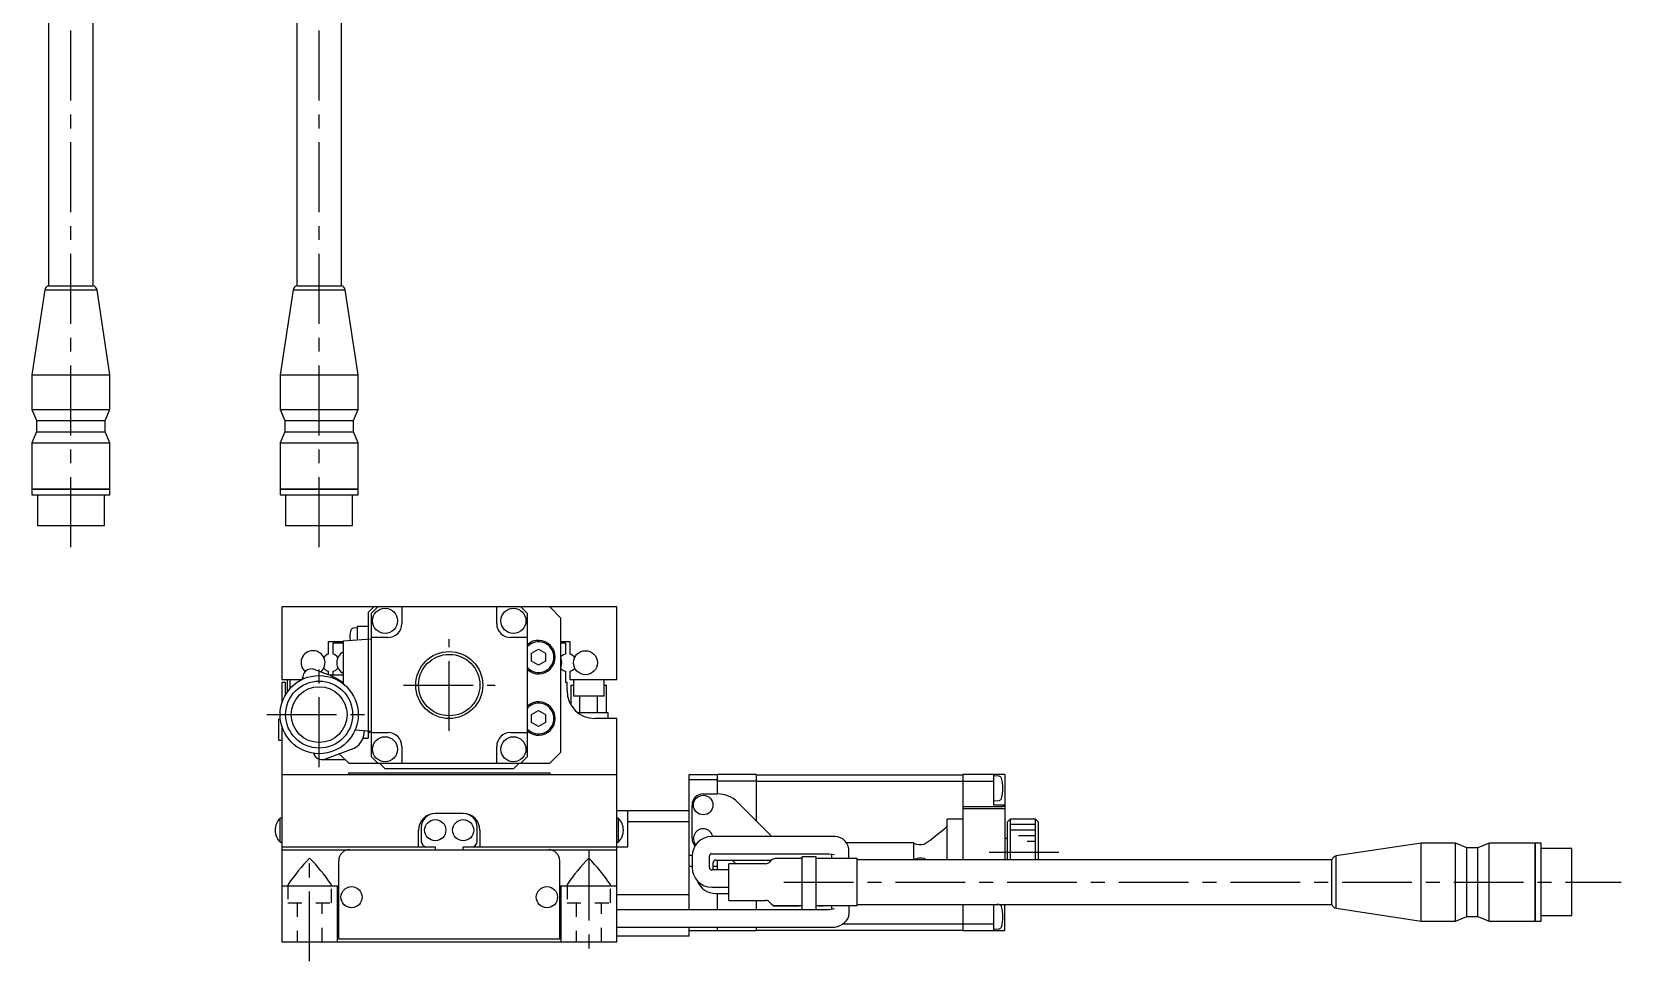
# Model space of a CAD drawing. Extents: x -243 to 411, y 17 to 415.
# Drawn here: x -203.9 to 80.8, y 28.7 to 195.1 of the extents above; entities that cross this region are included whole.
import ezdxf

# ---------------------------------------------------------------- set-up
doc = ezdxf.new("R2010")
doc.units = 0
doc.header["$LTSCALE"] = 10
doc.linetypes.add('CENTER', pattern=[2, 1.25, -0.25, 0.25, -0.25])
doc.linetypes.add('DOT', pattern=[0.5, 0.25, -0.25])
doc.layers.add('1', color=7, linetype='CONTINUOUS')

msp = doc.modelspace()

# ---------------------------------------------------------------- linework, layer by layer
at = {"layer": '1', "color": 4, "linetype": 'CENTER'}
for p, q in [((-196.911829, 102.84231), (-196.911829, 252.84231)), ((-152.434811, 102.84231), (-152.434811, 252.84231)), ((-129.134811, 69.923553), (-129.134811, 86.323553)), ((-152.434811, 63.423554), (-152.434811, 82.223552)), ((-137.334811, 78.123553), (-120.934811, 78.123553)), ((-161.83481, 72.823553), (-143.034812, 72.823553)), ((-154.134811, 28.655741), (-154.134811, 48.426275)), ((-104.134811, 48.426275), (-104.134811, 28.655741)), ((-19.941418, 48.123553), (-32.936136, 48.123553)), ((-69.191917, 42.823553), (80.808083, 42.823553))]:
    msp.add_line(p, q, dxfattribs=at)
at = {"layer": '1', "color": 7, "linetype": 'CONTINUOUS'}
for p, q in [((-200.911829, 234.699417), (-200.911829, 149.657074)), ((-192.911829, 149.657074), (-192.911829, 234.699417)), ((-156.434811, 234.699417), (-156.434811, 149.657074)), ((-148.434811, 149.657074), (-148.434811, 234.699417)), ((-201.596155, 148.9334), (-203.911828, 133.699417)), ((-201.596155, 148.9334), (-192.227504, 148.9334)), ((-200.911829, 149.657074), (-192.911829, 149.657074)), ((-189.91183, 133.699417), (-192.227504, 148.9334)), ((-157.119137, 148.9334), (-159.43481, 133.699417)), ((-157.119137, 148.9334), (-147.750486, 148.9334)), ((-156.434811, 149.657074), (-148.434811, 149.657074)), ((-145.434812, 133.699417), (-147.750486, 148.9334)), ((-203.911828, 133.699417), (-189.91183, 133.699417)), ((-203.911828, 133.699417), (-203.911828, 127.506418)), ((-189.91183, 127.506418), (-189.91183, 133.699417)), ((-159.43481, 133.699417), (-159.43481, 127.506418)), ((-159.43481, 133.699417), (-145.434812, 133.699417)), ((-145.434812, 127.506418), (-145.434812, 133.699417)), ((-203.911828, 127.506418), (-189.91183, 127.506418)), ((-203.911828, 127.506418), (-203.061829, 125.506418)), ((-203.061829, 125.506418), (-190.761829, 125.506418)), ((-203.061829, 125.506418), (-203.061829, 123.506418)), ((-190.761829, 125.506418), (-189.91183, 127.506418)), ((-190.761829, 123.506418), (-190.761829, 125.506418)), ((-159.43481, 127.506418), (-158.584811, 125.506418)), ((-159.43481, 127.506418), (-145.434812, 127.506418)), ((-158.584811, 125.506418), (-158.584811, 123.506418)), ((-158.584811, 125.506418), (-146.284811, 125.506418)), ((-146.284811, 125.506418), (-145.434812, 127.506418)), ((-146.284811, 123.506418), (-146.284811, 125.506418)), ((-203.061829, 123.506418), (-203.911828, 121.506418)), ((-203.061829, 123.506418), (-190.761829, 123.506418)), ((-189.91183, 121.506418), (-190.761829, 123.506418)), ((-158.584811, 123.506418), (-159.43481, 121.506418)), ((-158.584811, 123.506418), (-146.284811, 123.506418)), ((-145.434812, 121.506418), (-146.284811, 123.506418)), ((-203.911828, 121.506418), (-189.91183, 121.506418)), ((-203.911828, 121.506418), (-203.911828, 113.249418)), ((-189.91183, 113.249418), (-189.91183, 121.506418)), ((-159.43481, 121.506418), (-159.43481, 113.249418)), ((-159.43481, 121.506418), (-145.434812, 121.506418)), ((-145.434812, 113.249418), (-145.434812, 121.506418)), ((-203.911828, 113.249418), (-189.91183, 113.249418)), ((-203.911828, 113.249418), (-203.861828, 113.199418)), ((-203.911828, 113.199418), (-189.91183, 113.199418)), ((-203.911828, 113.199418), (-203.911828, 112.199416)), ((-203.911828, 112.199416), (-189.91183, 112.199416)), ((-202.911827, 112.199416), (-202.911827, 106.699415)), ((-190.911831, 106.699415), (-190.911831, 112.199416)), ((-189.96183, 113.199418), (-189.91183, 113.249418)), ((-189.91183, 112.199416), (-189.91183, 113.199418)), ((-159.43481, 113.249418), (-159.38481, 113.199418)), ((-159.43481, 113.249418), (-145.434812, 113.249418)), ((-159.43481, 113.199418), (-159.43481, 112.199416)), ((-159.43481, 113.199418), (-145.434812, 113.199418)), ((-159.43481, 112.199416), (-145.434812, 112.199416)), ((-158.434809, 112.199416), (-158.434809, 106.699415)), ((-146.434813, 106.699415), (-146.434813, 112.199416)), ((-145.484812, 113.199418), (-145.434812, 113.249418)), ((-145.434812, 112.199416), (-145.434812, 113.199418)), ((-202.911827, 106.699415), (-190.911831, 106.699415)), ((-158.434809, 106.699415), (-146.434813, 106.699415)), ((-159.134811, 92.123553), (-159.134811, 79.123553)), ((-99.134811, 92.123553), (-159.134811, 92.123553)), ((-142.634811, 92.123553), (-143.634811, 91.123553)), ((-143.634811, 91.123553), (-143.634811, 68.623553)), ((-141.934811, 92.123553), (-143.134811, 90.923553)), ((-137.634811, 92.123553), (-137.634811, 89.123553)), ((-120.634811, 89.123553), (-120.634811, 92.123553)), ((-115.134811, 90.923553), (-116.334811, 92.123553)), ((-109.134811, 90.123553), (-111.134811, 92.123553)), ((-99.134811, 79.123553), (-99.134811, 92.123553)), ((-145.634811, 88.373553), (-146.317599, 88.313817)), ((-143.634811, 88.623553), (-145.634811, 88.623553)), ((-145.634811, 88.623553), (-145.634811, 86.198736)), ((-143.134811, 90.923553), (-143.134811, 65.323553)), ((-115.134811, 65.323553), (-115.134811, 90.923553)), ((-109.134811, 66.123553), (-109.134811, 90.123553)), ((-150.734811, 83.659833), (-150.734811, 85.923553)), ((-150.734811, 85.923553), (-148.134811, 85.923553)), ((-149.934811, 83.659833), (-149.934811, 85.623553)), ((-148.134811, 85.623553), (-149.934811, 85.623553)), ((-148.134811, 86.023923), (-143.134811, 86.373553)), ((-148.134811, 86.023919), (-148.134811, 78.347138)), ((-140.134811, 86.623553), (-143.134811, 86.623553)), ((-115.134811, 86.623553), (-118.134811, 86.623553)), ((-109.134811, 85.923553), (-107.534811, 85.923553)), ((-108.334811, 85.623553), (-109.134811, 85.623553)), ((-108.334811, 85.623553), (-108.334811, 83.659833)), ((-107.534811, 85.923553), (-107.534811, 83.659833)), ((-114.384811, 83.845241), (-113.134811, 84.566929)), ((-114.384811, 82.401865), (-114.384811, 83.845241)), ((-113.134811, 84.566929), (-111.884811, 83.845241)), ((-111.884811, 83.845241), (-111.884811, 82.401865)), ((-150.915689, 80.03883), (-153.310248, 80.910379)), ((-150.734811, 79.971021), (-150.734811, 80.587273)), ((-148.134811, 79.873552), (-150.491712, 79.873552)), ((-149.934811, 79.873552), (-149.934811, 80.587273)), ((-113.134811, 81.680177), (-114.384811, 82.401865)), ((-111.884811, 82.401865), (-113.134811, 81.680177)), ((-108.334811, 80.587273), (-108.334811, 78.623553)), ((-107.534811, 80.587273), (-107.534811, 79.123553)), ((-159.134811, 79.123553), (-155.486037, 79.123553)), ((-159.034811, 78.623553), (-158.534811, 78.623553)), ((-159.034811, 75.155931), (-159.034811, 78.623553)), ((-158.534811, 78.623553), (-158.534811, 76.257208)), ((-158.134811, 76.886801), (-158.134811, 79.123553)), ((-157.634811, 77.509701), (-157.634811, 79.123553)), ((-155.390379, 79.168993), (-155.390379, 79.453855)), ((-108.334811, 78.623553), (-108.034811, 78.623553)), ((-108.034811, 77.123553), (-108.034811, 78.623553)), ((-107.534811, 79.123553), (-99.134811, 79.123553)), ((-107.310238, 74.533781), (-107.310238, 78.123553)), ((-107.310238, 78.123553), (-106.884811, 78.123553)), ((-106.884811, 79.123553), (-106.884811, 76.123553)), ((-101.384811, 76.123553), (-101.384811, 79.123553)), ((-101.384811, 78.123553), (-100.959385, 78.123553)), ((-100.959385, 73.123553), (-100.959385, 78.123553)), ((-101.384811, 76.123553), (-106.884811, 76.123553)), ((-105.722524, 73.123553), (-105.722524, 76.123553)), ((-102.547098, 73.123553), (-102.547098, 76.123553)), ((-159.388946, 72.023553), (-159.634811, 72.023553)), ((-159.634811, 68.223553), (-159.634811, 72.023553)), ((-114.384811, 72.845241), (-113.134811, 73.566929)), ((-114.384811, 71.401865), (-114.384811, 72.845241)), ((-113.134811, 70.680177), (-114.384811, 71.401865)), ((-113.134811, 73.566929), (-111.884811, 72.845241)), ((-111.884811, 71.401865), (-113.134811, 70.680177)), ((-111.884811, 72.845241), (-111.884811, 71.401865)), ((-100.634811, 73.123553), (-106.034811, 73.123553)), ((-99.134811, 72.123553), (-103.034811, 72.123553)), ((-100.634811, 72.123553), (-100.634811, 73.123553)), ((-99.134811, 32.123553), (-99.134811, 72.123553)), ((-159.134811, 70.796243), (-159.134811, 32.123553)), ((-145.997538, 70.073734), (-143.134811, 69.873553)), ((-144.558948, 68.623553), (-143.634811, 68.623553)), ((-144.302992, 69.947099), (-144.302992, 69.95524)), ((-143.134811, 69.623553), (-140.134811, 69.623553)), ((-118.134811, 69.623553), (-115.134811, 69.623553)), ((-159.634811, 68.223553), (-159.134811, 68.223553)), ((-151.430863, 64.867029), (-146.63882, 66.611191)), ((-148.826279, 65.81502), (-147.134811, 64.123553)), ((-137.634811, 67.123553), (-137.634811, 64.123553)), ((-120.634811, 64.123553), (-120.634811, 67.123553)), ((-111.134811, 64.123553), (-109.134811, 66.123553)), ((-151.960994, 64.773553), (-147.784811, 64.773553)), ((-147.134811, 64.123553), (-111.134811, 64.123553)), ((-143.134811, 65.323553), (-141.934811, 64.123553)), ((-141.634811, 64.123553), (-140.634811, 63.123553)), ((-117.634811, 63.123553), (-140.634811, 63.123553)), ((-117.634811, 63.123553), (-116.634811, 64.123553)), ((-116.334811, 64.123553), (-115.134811, 65.323553)), ((-159.134811, 62.123553), (-99.134811, 62.123553)), ((-147.134811, 62.423553), (-111.134811, 62.423553)), ((-147.134811, 62.123553), (-147.134811, 62.423553)), ((-111.134811, 62.423553), (-111.134811, 62.123553)), ((-86.134811, 62.123553), (-81.134811, 62.123553)), ((-86.134811, 37.873553), (-86.134811, 62.123553)), ((-81.134811, 61.123553), (-86.134811, 61.123553)), ((-81.034811, 62.123553), (-81.134811, 62.023553)), ((-81.134811, 62.123553), (-81.134811, 58.623553)), ((-74.134811, 60.923553), (-81.134811, 60.923553)), ((-74.134811, 62.123553), (-81.034811, 62.123553)), ((-74.134811, 62.123553), (-74.134811, 53.780407)), ((-74.134811, 62.023553), (-37.134811, 62.023553)), ((-74.134811, 60.882131), (-37.134811, 60.882131)), ((-37.134811, 62.123553), (-37.134811, 46.823553)), ((-29.634811, 62.123553), (-37.134811, 62.123553)), ((-37.134811, 60.923553), (-31.634811, 60.923553)), ((-31.634811, 62.123553), (-31.634811, 56.623553)), ((-30.649532, 61.787352), (-31.634811, 61.873553)), ((-29.634811, 62.123553), (-29.634811, 46.823553)), ((-83.634811, 58.623553), (-81.049025, 58.623553)), ((-77.513491, 57.159087), (-71.358259, 51.003855)), ((-31.634811, 57.373553), (-30.649532, 57.459754)), ((-159.427059, 49.973553), (-159.427059, 54.273553)), ((-159.134811, 54.273553), (-159.427059, 54.273553)), ((-126.634811, 55.123553), (-131.634811, 55.123553)), ((-99.134811, 55.623553), (-86.134811, 55.623553)), ((-98.842564, 54.273553), (-99.134811, 54.273553)), ((-98.842564, 54.273553), (-98.842564, 49.973553)), ((-97.134811, 49.123553), (-97.134811, 55.623553)), ((-85.634811, 50.623553), (-85.634811, 56.623553)), ((-37.134811, 54.123553), (-39.934811, 54.123553)), ((-39.934811, 46.823553), (-39.934811, 54.123553)), ((-37.134811, 56.373553), (-29.934811, 56.373553)), ((-37.134811, 56.023919), (-29.634811, 56.023919)), ((-29.634811, 56.623553), (-31.634811, 56.623553)), ((-29.934811, 56.338589), (-29.934811, 56.373553)), ((-29.634811, 56.338589), (-29.934811, 56.338589)), ((-28.634811, 54.123553), (-29.134811, 53.623553)), ((-28.634811, 54.123553), (-28.634811, 46.823553)), ((-24.134811, 54.123553), (-28.634811, 54.123553)), ((-24.134811, 46.823553), (-24.134811, 54.123553)), ((-23.634811, 53.623553), (-24.134811, 54.123553)), ((-134.634811, 49.123553), (-134.634811, 52.123553)), ((-134.134811, 52.623553), (-134.134811, 50.123553)), ((-124.134811, 50.123553), (-124.134811, 52.623553)), ((-123.634811, 52.123553), (-123.634811, 49.123553)), ((-86.134811, 53.623553), (-97.134811, 53.623553)), ((-29.134811, 46.823553), (-29.134811, 53.623553)), ((-23.634811, 53.623553), (-23.634811, 46.823553)), ((-159.427059, 49.973553), (-159.134811, 49.973553)), ((-159.134811, 49.123553), (-131.634811, 49.123553)), ((-159.134811, 48.623553), (-99.134811, 48.623553)), ((-131.634811, 49.123553), (-131.634811, 48.623553)), ((-126.634811, 48.623553), (-126.634811, 49.123553)), ((-126.634811, 49.123553), (-97.134811, 49.123553)), ((-99.134811, 49.973553), (-98.842564, 49.973553)), ((-61.071733, 51.003855), (-82.071733, 51.003855)), ((-45.934811, 49.873552), (-57.897982, 49.873552)), ((-57.521733, 47.023553), (-57.521733, 48.769815)), ((-45.934811, 46.829148), (-45.934811, 49.873552)), ((-29.134811, 50.623553), (-29.634811, 50.623553)), ((44.950975, 49.823552), (29.716993, 47.507878)), ((44.950975, 35.823554), (44.950975, 49.823552)), ((51.143974, 49.823552), (44.950975, 49.823552)), ((51.143974, 35.823554), (51.143974, 49.823552)), ((53.143974, 48.973553), (51.143974, 49.823552)), ((53.143974, 36.673553), (53.143974, 48.973553)), ((55.143974, 48.973553), (53.143974, 48.973553)), ((57.143974, 49.823552), (55.143974, 48.973553)), ((55.143974, 36.673553), (55.143974, 48.973553)), ((57.143974, 35.823554), (57.143974, 49.823552)), ((65.400974, 49.823552), (57.143974, 49.823552)), ((65.400974, 35.823554), (65.400974, 49.823552)), ((65.450974, 49.773552), (65.400974, 49.823552)), ((65.450974, 35.823554), (65.450974, 49.823552)), ((66.450976, 49.823552), (65.450974, 49.823552)), ((66.450976, 35.823554), (66.450976, 49.823552)), ((71.950977, 48.823551), (66.450976, 48.823551)), ((71.950977, 36.823555), (71.950977, 48.823551)), ((-148.934811, 32.623553), (-148.934811, 46.623553)), ((-109.334811, 32.623553), (-109.334811, 46.623553)), ((-86.134811, 47.623553), (-85.617675, 47.623553)), ((-85.621733, 45.623553), (-86.134811, 45.623553)), ((-85.621733, 47.453855), (-85.621733, 45.453855)), ((-82.521733, 45.453855), (-82.521733, 47.453855)), ((-82.071733, 47.903855), (-61.071733, 47.903855)), ((-81.840508, 45.003855), (-81.840508, 46.323552)), ((-81.134811, 45.623553), (-81.840508, 45.623553)), ((-81.390508, 46.773552), (-71.39625, 46.773552)), ((-81.134811, 46.773552), (-81.134811, 45.003855)), ((-79.049025, 39.523553), (-79.049025, 46.123553)), ((-72.463238, 46.123553), (-79.049025, 46.123553)), ((-77.791665, 46.123553), (-78.441665, 46.773552)), ((-71.441918, 46.730659), (-71.756132, 46.416446)), ((-65.884811, 47.023553), (-70.734811, 47.023553)), ((-65.884811, 37.923553), (-65.884811, 47.323553)), ((-63.384811, 47.323553), (-65.884811, 47.323553)), ((-63.384811, 37.923553), (-63.384811, 47.323553)), ((-56.049025, 47.023553), (-63.384811, 47.023553)), ((-61.071733, 47.903855), (-60.11365, 47.769397)), ((-60.621733, 47.023553), (-60.621733, 47.881628)), ((-56.049025, 38.623553), (-56.049025, 47.023553)), ((28.993319, 46.823553), (-56.049025, 46.823553)), ((-44.081053, 47.063787), (-43.988546, 47.024246)), ((-43.988546, 47.024246), (-43.902817, 46.96823)), ((-43.902817, 46.96823), (-43.812923, 46.904092)), ((-43.812923, 46.904092), (-43.709479, 46.828194)), ((28.993319, 38.823553), (28.993319, 46.823553)), ((29.716993, 38.139227), (29.716993, 47.507878)), ((-79.049025, 45.003855), (-82.071733, 45.003855)), ((-148.934811, 42.123553), (-159.134811, 42.123553)), ((-158.030392, 42.291659), (-158.034811, 42.246077)), ((-158.034811, 42.246077), (-157.876469, 42.123553)), ((-157.988247, 42.421738), (-158.030392, 42.291659)), ((-150.393154, 42.123553), (-150.234811, 42.246075)), ((-150.260078, 42.36766), (-150.30224, 42.467371)), ((-150.234811, 42.246075), (-150.260078, 42.36766)), ((-149.134811, 32.123553), (-149.134811, 42.123553)), ((-99.134811, 42.123553), (-109.334811, 42.123553)), ((-109.134811, 42.123553), (-109.134811, 32.123553)), ((-108.01809, 42.341689), (-108.034811, 42.246071)), ((-108.034811, 42.246071), (-107.876469, 42.123553)), ((-107.963831, 42.474694), (-108.01809, 42.341689)), ((-100.393154, 42.123553), (-100.234811, 42.246071)), ((-100.234811, 42.246071), (-100.264827, 42.380734)), ((-99.134811, 40.623553), (-86.134811, 40.623553)), ((-82.071733, 41.903855), (-79.049025, 41.903855)), ((-81.390508, 40.773552), (-79.049025, 40.773552)), ((-81.134811, 40.773552), (-81.134811, 37.873553)), ((-61.071733, 37.873553), (-99.134811, 37.873553)), ((-79.049025, 39.523553), (-72.463238, 39.523553)), ((-74.134811, 39.523553), (-74.134811, 37.873553)), ((-71.756132, 39.230659), (-71.441918, 38.916446)), ((-71.155875, 38.716521), (-71.117566, 38.573553)), ((-71.117566, 38.573553), (-66.450132, 38.573553)), ((-70.734811, 38.623553), (-65.884811, 38.623553)), ((-66.450132, 38.573553), (-66.436735, 38.623553)), ((-65.884811, 37.923553), (-63.384811, 37.923553)), ((-63.384811, 38.623553), (-56.049025, 38.623553)), ((-62.734811, 38.573553), (-62.234811, 38.573553)), ((-60.11365, 38.00801), (-61.071733, 37.873553)), ((-60.621733, 37.897973), (-60.621733, 38.623553)), ((-57.521733, 38.623553), (-57.521733, 37.007593)), ((-56.049025, 38.823553), (28.993319, 38.823553)), ((-37.134811, 38.823553), (-37.134811, 34.123553)), ((-31.634811, 38.823553), (-31.634811, 34.123553)), ((-30.649532, 38.787352), (-31.063307, 38.823553)), ((-29.634811, 34.123553), (-29.634811, 38.823553)), ((29.716993, 38.139227), (44.950975, 35.823554)), ((-99.134811, 34.773553), (-61.071733, 34.773553)), ((-86.134811, 33.123553), (-86.134811, 34.773553)), ((-81.134811, 34.773553), (-81.134811, 34.123553)), ((-81.134811, 34.223553), (-81.034811, 34.123553)), ((-74.134811, 34.773553), (-74.134811, 34.123553)), ((-74.134811, 34.223553), (-37.134811, 34.223553)), ((-58.497201, 35.364974), (-37.134811, 35.364974)), ((-57.650275, 36.341164), (-57.58691, 36.52926)), ((-57.58691, 36.52926), (-57.545195, 36.719106)), ((-57.545195, 36.719106), (-57.524443, 36.909291)), ((-57.524443, 36.909291), (-57.521733, 37.007593)), ((-37.134811, 35.323553), (-31.634811, 35.323553)), ((-31.634811, 34.373553), (-30.649532, 34.459754)), ((44.950975, 35.823554), (51.143974, 35.823554)), ((51.143974, 35.823554), (53.143974, 36.673553)), ((53.143974, 36.673553), (55.143974, 36.673553)), ((55.143974, 36.673553), (57.143974, 35.823554)), ((57.143974, 35.823554), (65.400974, 35.823554)), ((65.400974, 35.823554), (65.450974, 35.873554)), ((65.450974, 35.823554), (66.450976, 35.823554)), ((66.450976, 36.823555), (71.950977, 36.823555)), ((-159.134811, 32.123553), (-99.134811, 32.123553)), ((-148.934811, 33.623553), (-149.134811, 33.623553)), ((-109.334811, 32.623553), (-148.934811, 32.623553)), ((-109.134811, 33.623553), (-109.334811, 33.623553)), ((-86.134811, 33.123553), (-99.134811, 33.123553)), ((-81.134811, 34.123553), (-86.134811, 34.123553)), ((-74.134811, 34.123553), (-81.034811, 34.123553)), ((-29.634811, 34.123553), (-37.134811, 34.123553))]:
    msp.add_line(p, q, dxfattribs=at)
at = {"layer": '1', "color": 9, "linetype": 'CONTINUOUS'}
for p, q in [((-24.134811, 53.123553), (-28.634811, 53.123553)), ((-24.134811, 52.123553), (-28.634811, 52.123553)), ((-24.134811, 51.123553), (-27.134811, 51.123553)), ((-24.134811, 50.123553), (-25.634811, 50.123553))]:
    msp.add_line(p, q, dxfattribs=at)
at = {"layer": '1', "color": 9, "linetype": 'DOT'}
for p, q in [((-158.034811, 42.246523), (-158.034811, 39.123553)), ((-150.234811, 39.123553), (-150.234811, 42.246374)), ((-108.034811, 42.246428), (-108.034811, 39.123553)), ((-100.234811, 39.123553), (-100.234811, 42.246418)), ((-158.034811, 39.123553), (-150.234811, 39.123553)), ((-156.384811, 39.123553), (-156.384811, 32.123553)), ((-151.884811, 32.123553), (-151.884811, 39.123553)), ((-108.034811, 39.123553), (-100.234811, 39.123553)), ((-106.384811, 39.123553), (-106.384811, 32.123553)), ((-101.884811, 32.123553), (-101.884811, 39.123553))]:
    msp.add_line(p, q, dxfattribs=at)
at = {"layer": '1', "color": 7, "linetype": 'CONTINUOUS'}
for centre, radius in [((-140.634811, 89.623553), 2.25), ((-117.634811, 89.623553), 2.25), ((-129.134811, 78.123553), 6), ((-129.134811, 78.123553), 5.5), ((-104.734811, 82.123553), 2.15), ((-152.434811, 72.823553), 6.999999), ((-152.434811, 72.823553), 5.999998), ((-152.434811, 72.823553), 5), ((-140.634811, 66.623553), 2.25), ((-117.634811, 66.623553), 2.25), ((-83.634811, 56.623553), 1.75), ((-131.634811, 52.123553), 1.9), ((-126.634811, 52.123553), 1.9), ((-146.634811, 40.123553), 1.9), ((-111.634811, 40.123553), 1.9)]:
    msp.add_circle(centre, radius, dxfattribs=at)
for centre, radius, start, end in [((-200.623912, 148.699416), 1.000002, 106.733256, 166.468302), ((-193.199746, 148.699416), 1.000002, 13.531698, 73.266744), ((-156.146894, 148.699416), 1.000002, 106.733256, 166.468302), ((-148.722728, 148.699416), 1.000002, 13.531698, 73.266744), ((-146.274021, 87.81572), 0.5, 95, 164.637451), ((-140.134811, 89.123553), 2.5, 270, 0), ((-118.134811, 89.123553), 2.5, 180, 270), ((-141.934811, 86.623553), 5, 164.637451, 185.898938), ((-113.134811, 83.123553), 3, 228.189685, 131.810315), ((-113.134811, 83.123553), 2.75, 223.341758, 136.658242), ((-153.534811, 82.123553), 2.15, 310.362262, 228.260439), ((-150.334811, 82.123553), 1.5875, 104.594028, 143.220956), ((-150.334811, 82.123553), 1.5875, 36.779043, 75.405971), ((-147.134811, 82.123553), 2.15, 117.717748, 242.282252), ((-107.934811, 82.123553), 1.5875, 104.594029, 139.104554), ((-111.134811, 82.123553), 2.15, 338.471096, 21.528904), ((-107.934811, 82.123553), 1.5875, 36.779043, 75.405971), ((-153.840379, 79.453855), 1.55, 70, 190.166304), ((-150.334811, 82.123553), 1.5875, 216.779043, 255.405971), ((-154.352992, 70.59492), 10.05, 51.776955, 70), ((-150.334811, 82.123553), 1.5875, 284.594029, 323.220957), ((-107.934811, 82.123553), 1.5875, 220.895446, 255.405971), ((-107.934811, 82.123553), 1.5875, 284.594028, 323.220956), ((-103.034811, 77.123553), 5, 180, 270), ((-113.134811, 72.123553), 3, 228.189685, 131.810315), ((-113.134811, 72.123553), 2.75, 223.341758, 136.658242), ((-147.852992, 69.947099), 3.55, 290, 0), ((-145.134811, 72.123553), 2.75, 303.055731, 306.052353), ((-145.134811, 72.123553), 3, 300, 311.810315), ((-140.134811, 67.123553), 2.5, 0, 90), ((-118.134811, 67.123553), 2.5, 90, 180), ((-151.960994, 66.323553), 1.55, 195.944444, 290), ((-30.693109, 61.289255), 0.5, 17.629155, 85), ((-35.934811, 59.623553), 6, 342.370845, 17.629155), ((-83.634811, 56.623553), 2, 90, 180), ((-81.049025, 53.623553), 5, 45, 90), ((-30.693109, 57.957851), 0.5, 275, 342.370845), ((-157.334811, 52.123553), 3, 134.220044, 225.779956), ((-131.634811, 52.123553), 3, 90, 180), ((-131.634811, 52.623553), 2.5, 90, 180), ((-126.634811, 52.623553), 2.5, 0, 90), ((-126.634811, 52.123553), 3, 0, 90), ((-100.934811, 52.123553), 3, 314.220044, 45.779956), ((-83.634811, 50.623553), 1.75, 12.551406, 220.047708), ((-71.96691, 89.351946), 48.583733, 305.09299571, 311.24783254), ((-146.934811, 46.623553), 2, 90, 180), ((-133.134811, 50.123553), 1, 180, 270), ((-125.134811, 50.123553), 1, 270, 0), ((-111.334811, 46.623553), 2, 0, 90), ((-83.634811, 50.623553), 2, 180, 222.211943), ((-82.071733, 47.453855), 3.55, 90, 180), ((-61.07069, 43.690164), 7.313691, 85.95274082, 90.00817113), ((-60.191403, 48.299211), 2.710831, 9.99727067, 97.69739771), ((-44.664982, 52.503221), 2.970833, 244.69530626, 282.22572146), ((-129.641328, 23.119613), 34.294604, 135.57833566, 145.74807352), ((-183.677921, 18.900776), 40.857319, 35.22594483, 43.69063912), ((-74.189854, 18.558161), 41.384563, 136.35067709, 144.69635639), ((-130.777782, 21.433468), 37.011192, 34.46975518, 43.95686807), ((-82.071733, 47.453855), 0.45, 90, 180), ((-81.390508, 46.323552), 0.45, 90, 180), ((-72.463238, 47.123553), 1, 270, 315), ((-70.734811, 46.023553), 1, 90, 135), ((-44.623103, 43.899757), 3.210125, 80.27866908, 114.11791776), ((29.950976, 46.535636), 1.000002, 103.531698, 163.266744), ((-82.071733, 45.453855), 3.55, 180, 270), ((-81.390508, 44.323552), 3.55, 200.364885, 270), ((-82.071733, 45.453855), 0.45, 180, 270), ((-72.463238, 38.523553), 1, 45, 90), ((-70.734811, 39.623553), 1, 225, 270), ((-62.734811, 39.073553), 0.5, 244.158067, 270), ((-62.234811, 39.073553), 0.5, 270, 295.841933), ((-30.693109, 38.289255), 0.5, 17.629155, 85), ((-35.934811, 36.623553), 6, 342.370845, 17.629155), ((29.950976, 39.11147), 1.000002, 196.733256, 256.468302), ((-60.580197, 38.218362), 3.479701, 261.87934843, 327.35235675), ((-30.693109, 34.957851), 0.5, 275, 342.370845)]:
    msp.add_arc(centre, radius, start, end, dxfattribs=at)

doc.saveas('drawing.dxf')
